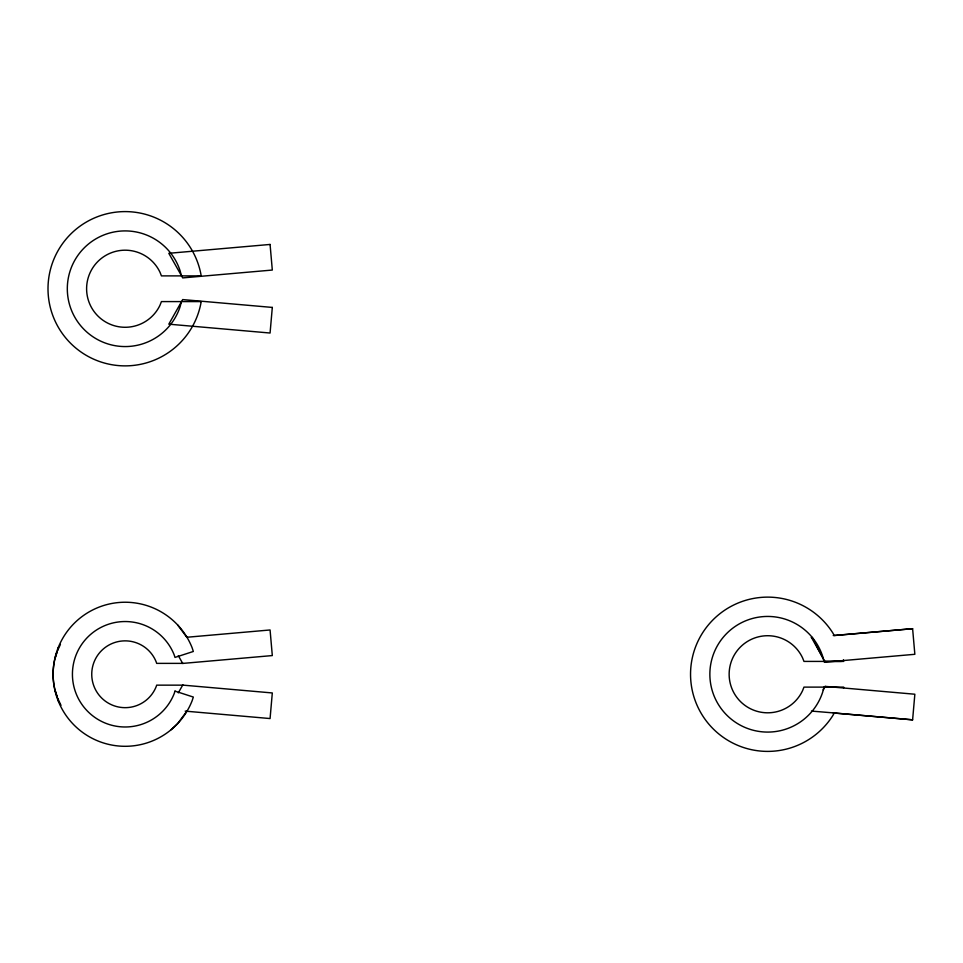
<?xml version="1.0" encoding="UTF-8"?>
<svg xmlns="http://www.w3.org/2000/svg" width="963" height="963" viewBox="0 0 963 963"><rect width="100%" height="100%" fill="white"/><g stroke="black" fill="none" stroke-linecap="round" stroke-linejoin="round"><path stroke-width="1.44" d="M833.236 712.969L912.611 719.83L914.85 694.227L825.231 686.39L823.967 687.113L822.679 692.132A57.828 57.828 0 0 1 733.698 721.046A57.828 57.828 0 0 1 733.698 627.479A57.828 57.828 0 0 1 822.679 656.393L823.967 661.412L825.231 662.135L914.85 654.298L912.611 628.695L833.236 635.556M843.552 687.991L843.66 687.113L803.973 687.113L802.564 690.676A38.556 38.556 0 0 1 743.737 704.471A38.556 38.556 0 0 1 743.737 644.054A38.556 38.556 0 0 1 802.564 657.849L803.973 661.412L843.66 661.412L843.456 659.811M57.142 696.839C51.773 682.538 51.773 665.987 57.142 651.686M58.153 647.738L57.587 650.519L60.428 644.403M181.429 301.588L180.141 306.607A57.828 57.828 0 0 1 91.148 335.521A57.828 57.828 0 0 1 91.148 241.954A57.828 57.828 0 0 1 180.141 270.868L181.429 275.887M55.12 658.235L57.178 651.807M912.611 719.83L834.259 712.981L832.814 715.593A77.148 77.148 0 0 1 717.279 732.662A77.148 77.148 0 0 1 717.279 615.863A77.148 77.148 0 0 1 832.814 632.932L834.259 635.544L912.611 628.695M178.311 692.866L182.693 685.102L272.312 692.951L270.073 718.554L185.185 711.127M823.257 689.893L825.231 686.39M186.81 711.26L177.661 723.574L171.065 729.773M823.967 661.412L825.231 662.135L811.448 637.446M811.34 637.554L812.242 637.398L823.257 658.632M186.666 637.277L270.073 629.971L272.312 655.574L182.693 663.423L178.311 655.659M841.421 661.412L823.473 661.412M183.175 663.375L156.668 663.375L156.211 661.966A33.416 33.416 0 0 0 104.943 647.654A33.416 33.416 0 0 0 104.943 700.871A33.416 33.416 0 0 0 156.211 686.559L156.668 685.15L183.175 685.15M834.259 712.981L811.448 711.079M177.661 624.951L186.81 637.265M60.994 705.349L57.587 698.006L58.153 700.787M55.12 690.302L57.178 696.718M272.312 307.426L270.073 333.029L168.802 324.17L182.693 299.577L272.312 307.426M201.123 301.588L200.918 303.189A77.148 77.148 0 0 1 82.445 352.988A77.148 77.148 0 0 1 82.445 224.487A77.148 77.148 0 0 1 200.918 274.286L201.123 275.887L161.435 275.887L160.027 272.324A38.556 38.556 0 0 0 101.199 258.529A38.556 38.556 0 0 0 101.199 318.946A38.556 38.556 0 0 0 160.027 305.151L161.435 301.588L201.123 301.588M175.001 691.109L174.171 693.673A52.724 52.724 0 0 1 93.267 716.255A52.724 52.724 0 0 1 93.267 632.27A52.724 52.724 0 0 1 174.171 654.852L175.001 657.416L193.334 651.47L192.119 647.738A72.044 72.044 0 0 0 81.59 616.886A72.044 72.044 0 0 0 81.59 731.651A72.044 72.044 0 0 0 192.119 700.787L193.334 697.056L175.001 691.109M270.073 244.446L168.802 253.305L182.693 277.898L272.312 270.049L270.073 244.446"/></g></svg>
